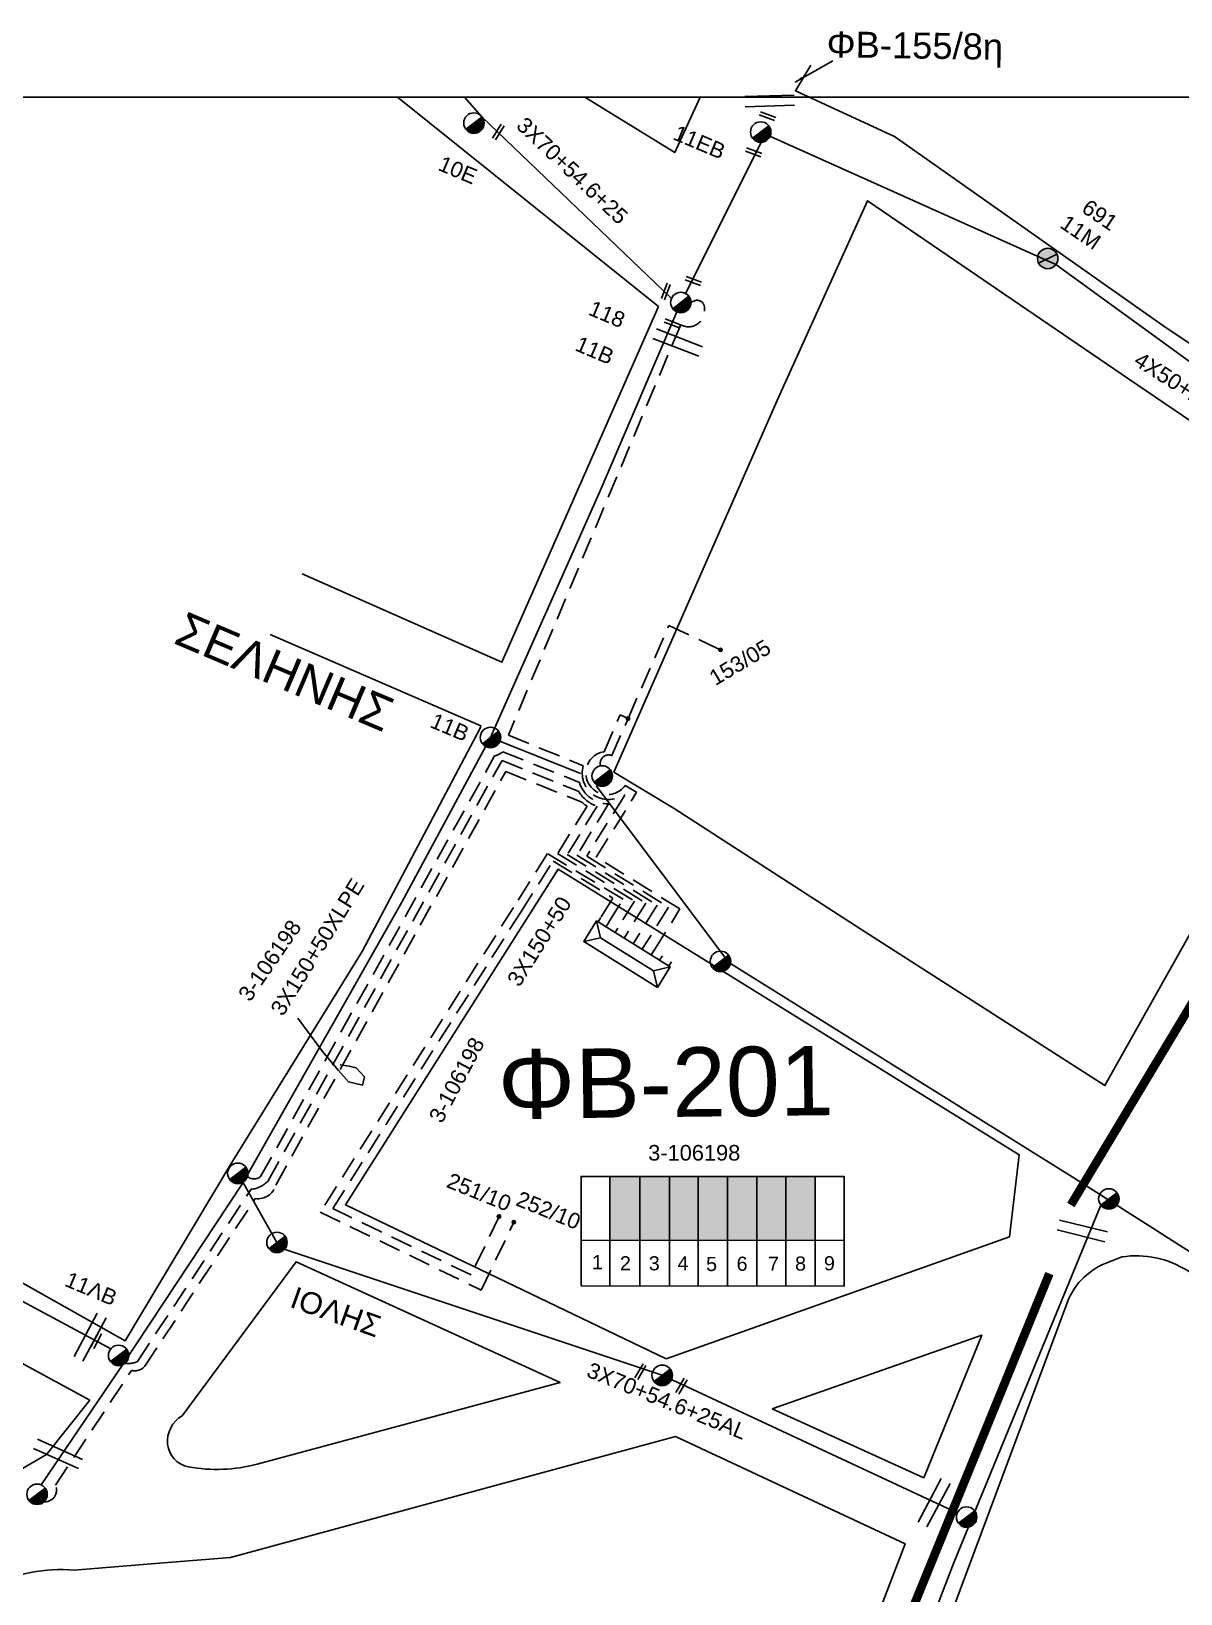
# Model space of a CAD drawing. Header units: millimetres. Extents: x 6950 to 9601, y 853 to 1951.
# Drawn here: x 8543.5 to 8676.1, y 1741.4 to 1921.6 of the extents above; entities that cross this region are included whole.
import ezdxf

# ---------------------------------------------------------------- set-up
doc = ezdxf.new("R2010")
doc.units = ezdxf.units.MM
doc.linetypes.add('DASHED', pattern=[19.05, 12.7, -6.35])
for name, color, linetype in [('Pillar OTE', 7, 'Continuous'), ('Άγνωστα', 7, 'Continuous'), ('Γυμνά εναέρια ΧΤ και ΦΟΠ (3Φ)   4x50+16AL', 7, 'Continuous'), ('Επιγραφές - Σχήματα', 7, 'Continuous'), ('Καλώδια ΧΤ   3x150AL+50XLPE', 7, 'DASHED'), ('Μηχανική τομή', 7, 'Continuous'), ('Στύλος Ξύλινος', 7, 'Continuous'), ('Στύλος Ξύλινος @ 1', 7, 'Continuous'), ('Στύλος ΦΜ', 7, 'Continuous'), ('Στύλος ΦΜ @ 1', 7, 'Continuous'), ('Συνδέσεις', 7, 'Continuous'), ('Συνεστραμμένα ΧΤ   3x70+54.6+25 AL', 7, 'SYN_LINE'), ('Τομή', 7, 'Continuous'), ('Υποσταθμός πόλεως', 7, 'Continuous'), ('Υπόβαθρο ΔΕΗ', 7, 'Continuous')]:
    doc.layers.add(name, color=color, linetype=linetype)
doc.styles.add('arial', font='ARIAL.TTF')
doc.styles.get("Standard").update_dxf_attribs({"font": 'ARIAL.TTF'})
doc.linetypes.add('SYN_LINE', pattern='A,0.5,-0.0001,["/\\/\\/\\/",Standard,S=0.1,R=0,X=0,Y=-0.05],-0.25', length=0.7501)
doc.dimstyles.new('ISO-25', dxfattribs={"dimtxt": 2.5, "dimasz": 2.5, "dimexe": 1.25, "dimexo": 0.625, "dimtad": 1, "dimtxsty": 'Standard', "dimcen": 2.5, "dimadec": 0, "dimazin": 0, "dimtfac": 1, "dimtmove": 0, "dimatfit": 3, "dimfxl": 1, "dimarcsym": 0})

# ---------------------------------------------------------------- blocks, each defined once
blk = doc.blocks.new('ΤΟΜΗ')
at = {"layer": 'Τομή', "ltscale": 40}
for p, q in [((-5.68, 0), (5.68, 0)), ((5.68, -2.33), (-5.68, -2.33))]:
    blk.add_line(p, q, dxfattribs=at)
blk = doc.blocks.new('ΜΗΧΑΝΙΚΗ ΤΟΜΗ')
at = {"layer": 'Μηχανική τομή', "ltscale": 40}
for p, q in [((-1.89, 0.78), (1.89, 0.78)), ((1.89, 0), (-1.89, 0))]:
    blk.add_line(p, q, dxfattribs=at)
blk = doc.blocks.new('ΥΠΑΡΧΩΝ ΤΣΙΜΕΝΤΕΝΙΟΣ ΣΤΥΛΟΣ')
at = {"layer": 'Στύλος ΦΜ'}
blk.add_hatch(color=7, dxfattribs=at).paths.add_polyline_path([(-1.29, -2.28, 0.574793), (2.62, 0, 0.268822), (1.3, 2.27)])
at = {"layer": 'Στύλος ΦΜ', "color": 7}
blk.add_line((-1.29, -2.28), (1.3, 2.27), dxfattribs=at)
blk.add_circle((0, 0), 2.62, dxfattribs=at)
at = {"layer": 'Στύλος ΦΜ', "flags": 4}
for tag, p in [('ΑΡΙΘΜΟΣ', (-4.68, 8.05)), ('ΤΥΠΟΣ', (-4.91, 3.03))]:
    blk.add_attdef(tag, p, '', height=4, dxfattribs=at)
blk = doc.blocks.new('ΥΠΑΡΧΩΝ ΞΥΛΙΝΟΣ ΣΤΥΛΟΣ')
at = {"layer": 'Στύλος Ξύλινος'}
h = blk.add_hatch(color=7, dxfattribs=at)
h.paths.add_polyline_path([(-2.62, 0, 0.270008), (-1.29, -2.28), (1.3, 2.27, 0.576266)])
h.paths.add_polyline_path([(-1.29, -2.28, 0.574793), (2.62, 0, 0.268822), (1.3, 2.27)])
at = {"layer": 'Στύλος Ξύλινος', "color": 7}
blk.add_line((-1.29, -2.28), (1.3, 2.27), dxfattribs=at)
blk.add_circle((0, 0), 2.62, dxfattribs=at)
at = {"layer": 'Στύλος Ξύλινος', "flags": 4}
for tag, p in [('ΑΡΙΘΜΟΣ', (-4.91, 8.6)), ('ΤΥΠΟΣ', (-4.85, 3.39))]:
    blk.add_attdef(tag, p, '', height=4, dxfattribs=at)
blk = doc.blocks.new('_ΣΥΝΔΕΣΗ')
at = {"layer": 'Συνδέσεις', "linetype": 'SYN_LINE', "ltscale": 40}
blk.add_hatch(color=256, dxfattribs=at).paths.add_polyline_path([(0.5, -0.01, 1), (-0.5, -0.01, 1)])
at = {"layer": 'Συνδέσεις'}
blk.add_circle((0, -0.01), 0.5, dxfattribs=at)
blk = doc.blocks.new('ΥΠΟΣΤΑΘΜΟΣ ΠΟΛΕΩΣ 9 ΑΝΑΧΩΡΗΣΕΩΝ')
at = {"layer": 'Υποσταθμός πόλεως', "ltscale": 40}
for p, q in [((-9.63, -2.82), (-9.63, -4)), ((-7.12, -2.82), (-7.12, -4)), ((-4.84, -2.82), (-4.84, -4)), ((-2.36, -2.82), (-2.36, -4)), ((0.09, -2.82), (0.09, -4)), ((2.55, -2.82), (2.55, -4)), ((5.02, -2.82), (5.02, -4)), ((7.48, -2.82), (7.48, -4)), ((9.61, -2.82), (9.61, -4))]:
    blk.add_line(p, q, dxfattribs=at)
blk.add_lwpolyline([(-10.02, 2.82), (10.02, 2.82), (10.02, -2.82), (-10.02, -2.82)], close=True, dxfattribs=at)
for points in [[(-7.21, 0), (-10.02, 2.82)], [(-10.02, -2.82), (-7.21, 0)], [(-7.21, 0), (7.21, 0)], [(7.21, 0), (10.02, 2.82)], [(10.02, -2.82), (7.21, 0)]]:
    blk.add_lwpolyline(points, dxfattribs=at)
at = {"layer": 'Υποσταθμός πόλεως', "linetype": 'SYN_LINE', "ltscale": 40, "flags": 1}
for tag, p in [('ΜΕΤΑΣΧΗΜΑΤΙΣΜΟΣ', (10.79, 1.71)), ('ΙΣΧΥΣ', (10.77, -1.08)), ('ΑΡΙΘΜΟΣ', (10.89, -3.8))]:
    blk.add_attdef(tag, p, '', height=1.8, dxfattribs=at)

msp = doc.modelspace()

# ---------------------------------------------------------------- hatches: boundary and pattern name
at = {"layer": 'Καλώδια ΧΤ   3x150AL+50XLPE', "linetype": 'DASHED', "ltscale": 0.2}
h = msp.add_hatch(color=6, dxfattribs=at)
h.dxf.hatch_style = 1
h.paths.add_polyline_path([(8613.69, 1789.56), (8610.25, 1789.56), (8610.25, 1782.2), (8613.69, 1782.2)])
h = msp.add_hatch(color=85, dxfattribs=at)
h.dxf.hatch_style = 1
h.paths.add_polyline_path([(8613.69, 1782.2), (8617.13, 1782.2), (8617.13, 1789.56), (8613.69, 1789.56)])
h = msp.add_hatch(color=1, dxfattribs=at)
h.dxf.hatch_style = 1
h.paths.add_polyline_path([(8617.13, 1782.2), (8620.42, 1782.19), (8620.43, 1789.56), (8617.13, 1789.56)])
h = msp.add_hatch(color=30, dxfattribs=at)
h.dxf.hatch_style = 1
h.paths.add_polyline_path([(8620.42, 1782.19), (8623.81, 1782.19), (8623.81, 1789.56), (8620.43, 1789.56)])
h = msp.add_hatch(color=151, dxfattribs=at)
h.dxf.hatch_style = 1
h.paths.add_polyline_path([(8627.21, 1789.56), (8623.81, 1789.56), (8623.81, 1782.19), (8627.21, 1782.19)])
h = msp.add_hatch(color=2, dxfattribs=at)
h.dxf.hatch_style = 1
h.paths.add_polyline_path([(8630.54, 1789.56), (8627.21, 1789.56), (8627.21, 1782.19), (8630.54, 1782.18)])
h = msp.add_hatch(color=5, dxfattribs=at)
h.dxf.hatch_style = 1
h.paths.add_polyline_path([(8633.93, 1789.56), (8630.54, 1789.56), (8630.54, 1782.18), (8633.93, 1782.18)])

# ---------------------------------------------------------------- linework, layer by layer
at = {"layer": 'Pillar OTE', "ltscale": 40}
for points in [[(8606.92, 1776.92), (8606.92, 1789.56), (8637.25, 1789.56), (8637.25, 1776.89), (8606.92, 1776.92)], [(8610.25, 1776.92), (8610.25, 1789.56)], [(8613.69, 1776.92), (8613.69, 1789.56)], [(8617.13, 1776.91), (8617.13, 1789.56)], [(8620.42, 1776.91), (8620.43, 1789.56)], [(8623.81, 1776.91), (8623.81, 1789.56)], [(8627.21, 1776.9), (8627.21, 1789.56)], [(8630.54, 1776.9), (8630.54, 1789.56)], [(8633.93, 1776.9), (8633.93, 1789.56)], [(8606.92, 1782.21), (8637.25, 1782.18)]]:
    msp.add_lwpolyline(points, dxfattribs=at)
at = {"layer": 'Άγνωστα', "color": 151, "linetype": 'DASHED', "ltscale": 0.2}
msp.add_lwpolyline([(8619.61, 1890.38), (8619.93, 1890.53, -0.620599), (8621.14, 1889.57, -0.612878), (8618.41, 1887.8), (8598.53, 1840.44), (8607.18, 1836.93, 0.711835), (8611.84, 1833.58), (8611.96, 1833.52), (8607.57, 1826.48), (8617.01, 1820.63), (8614.27, 1816.25)], format="xyb", dxfattribs=at)
at = {"layer": 'Άγνωστα', "color": 30, "linetype": 'DASHED', "ltscale": 0.2}
msp.add_lwpolyline([(8609.19, 1836.9, -0.660091), (8610.46, 1838.09), (8612.34, 1842.38), (8617.06, 1853.1), (8623.01, 1850.28)], format="xyb", dxfattribs=at)
msp.add_lwpolyline([(8609.57, 1838.54), (8611.43, 1842.78), (8612.34, 1842.38)], dxfattribs=at)
at = {"layer": 'Άγνωστα', "color": 5, "linetype": 'DASHED', "ltscale": 0.2}
msp.add_lwpolyline([(8597.46, 1784.92), (8594.23, 1778.19), (8578.28, 1785.84), (8599.96, 1820.04), (8603.69, 1825.93), (8610.6, 1821.66), (8609.2, 1819.42)], dxfattribs=at)
at = {"layer": 'Άγνωστα', "color": 133}
msp.add_lwpolyline([(8465.58, 1816.43), (8495.47, 1800.75), (8531.1, 1781.24), (8552.66, 1769.65)], dxfattribs=at)
at = {"layer": 'Γυμνά εναέρια ΧΤ και ΦΟΠ (3Φ)   4x50+16AL', "color": 151, "ltscale": 40}
msp.add_lwpolyline([(8792.96, 1810.68), (8779.98, 1818.97), (8775.95, 1818.97), (8755.95, 1832.55), (8726.63, 1851.36), (8710.97, 1861.29), (8691.98, 1872.73), (8661.7, 1894.74), (8627.64, 1910.01)], dxfattribs=at)
at = {"layer": 'Επιγραφές - Σχήματα'}
msp.add_lwpolyline([(6992.76, 898.14), (9488.75, 898.14), (9488.75, 1914.05), (6992.76, 1914.05)], close=True, dxfattribs=at)
at = {"layer": 'Επιγραφές - Σχήματα', "color": 154, "linetype": 'Continuous', "ltscale": 20, "const_width": 1}
for points in [[(8687.18, 1825.83), (8663.42, 1786.26)], [(8660.94, 1778.34), (8642.13, 1732.28)]]:
    msp.add_lwpolyline(points, dxfattribs=at)
at = {"layer": 'Επιγραφές - Σχήματα', "linetype": 'Continuous', "ltscale": 20}
msp.add_lwpolyline([(8574.23, 1807.79), (8577.09, 1803.98), (8578.93, 1801.77), (8580.1, 1800.45), (8581.72, 1800.09), (8581.94, 1801.04), (8580.98, 1802.07), (8580.17, 1802.29), (8579.15, 1802.43)], dxfattribs=at)
at = {"layer": 'Καλώδια ΧΤ   3x150AL+50XLPE', "color": 1, "linetype": 'DASHED', "ltscale": 0.2}
msp.add_lwpolyline([(8568.36, 1789.62, 0.391178), (8569.96, 1789.54), (8596.95, 1838.06, 0.122731), (8597.89, 1838.54), (8606.72, 1835, 0.327836), (8610.09, 1832.53), (8606.45, 1826.59), (8615.7, 1820.84), (8613.24, 1816.9)], format="xyb", dxfattribs=at)
at = {"layer": 'Καλώδια ΧΤ   3x150AL+50XLPE', "color": 30, "linetype": 'DASHED', "ltscale": 0.2}
msp.add_lwpolyline([(8615.33, 1815.59), (8618.33, 1820.4), (8608.68, 1826.38), (8613.32, 1833.86), (8612, 1834.66, -1.514875), (8609.57, 1838.54)], format="xyb", dxfattribs=at)
at = {"layer": 'Καλώδια ΧΤ   3x150AL+50XLPE', "color": 85, "linetype": 'DASHED', "ltscale": 0.2}
msp.add_lwpolyline([(8554.19, 1768.02, 0.160776), (8555.75, 1768.2), (8568.85, 1788.07, 0.185608), (8570.83, 1789.05), (8597.8, 1837.53), (8606.65, 1833.95, 0.173966), (8608.77, 1832.25), (8605.33, 1826.69), (8614.4, 1821.08), (8612.19, 1817.55)], format="xyb", dxfattribs=at)
at = {"layer": 'Καλώδια ΧΤ   3x150AL+50XLPE', "color": 6, "linetype": 'DASHED', "ltscale": 0.2}
msp.add_lwpolyline([(8544.96, 1752.02, 0.570555), (8546.29, 1753.95), (8555.07, 1767.18, 0.281175), (8556.59, 1767.65), (8569.34, 1787, 0.381502), (8571.71, 1788.56), (8598.23, 1836.25), (8607, 1832.74, 0.043049), (8607.61, 1832.26), (8604.22, 1826.79), (8613.08, 1821.3), (8611.15, 1818.21)], format="xyb", dxfattribs=at)
at = {"layer": 'Καλώδια ΧΤ   3x150AL+50XLPE', "color": 2, "linetype": 'DASHED', "ltscale": 0.2}
msp.add_lwpolyline([(8603.59, 1827.63), (8603.59, 1827.63)], close=True, dxfattribs=at)
msp.add_lwpolyline([(8610.1, 1818.86), (8611.77, 1821.53), (8603.05, 1826.79), (8599.11, 1820.57), (8576.83, 1785.43), (8595.4, 1776.45), (8599.16, 1784.28)], dxfattribs=at)
at = {"layer": 'Συνεστραμμένα ΧΤ   3x70+54.6+25 AL', "color": 85, "linetype": 'SYN_LINE', "ltscale": 20}
for points in [[(8617.34, 1890.82), (8595.49, 1911.77), (8593.49, 1914.05)], [(8544.63, 1753.97), (8554.07, 1767.84), (8567.85, 1788.73), (8586.26, 1821.2), (8596.47, 1840.19), (8609.12, 1868.64), (8618.43, 1890.36)]]:
    msp.add_lwpolyline(points, dxfattribs=at)
at = {"layer": 'Συνεστραμμένα ΧΤ   3x70+54.6+25 AL', "color": 151, "linetype": 'SYN_LINE', "ltscale": 20}
msp.add_lwpolyline([(8618.98, 1891.41), (8628.45, 1910.36)], dxfattribs=at)
at = {"layer": 'Συνεστραμμένα ΧΤ   3x70+54.6+25 AL', "color": 30, "linetype": 'SYN_LINE', "ltscale": 10}
msp.add_lwpolyline([(8606.87, 1836.02), (8597.56, 1839.75)], dxfattribs=at)
at = {"layer": 'Συνεστραμμένα ΧΤ   3x70+54.6+25 AL', "color": 30, "linetype": 'SYN_LINE', "ltscale": 20}
msp.add_lwpolyline([(8736.07, 1726.69), (8732.68, 1744.67), (8696.18, 1768.74), (8663.88, 1789.3), (8623.98, 1814.23), (8608.66, 1834.62)], dxfattribs=at)
at = {"layer": 'Συνεστραμμένα ΧΤ   3x70+54.6+25 AL', "color": 1, "linetype": 'SYN_LINE', "ltscale": 10}
msp.add_lwpolyline([(8567.33, 1789.91), (8572.18, 1781.33), (8572.22, 1781.32)], dxfattribs=at)
at = {"layer": 'Συνεστραμμένα ΧΤ   3x70+54.6+25 AL', "color": 1, "linetype": 'SYN_LINE', "ltscale": 20}
for points in [[(8666.87, 1786.24), (8649.95, 1745.08), (8632.06, 1698.58), (8616.78, 1658.07), (8605.46, 1629.53)], [(8572.22, 1781.32), (8616.28, 1766.61), (8650.32, 1750.75)]]:
    msp.add_lwpolyline(points, dxfattribs=at)
at = {"layer": 'Υπόβαθρο ΔΕΗ'}
for points in [[(8720.03, 1914.05), (8726.3, 1909.73), (8724.22, 1905.7), (8704.15, 1867.54), (8674.16, 1887.64), (8643.07, 1909.52), (8631.64, 1914.79), (8633.44, 1917.74)], [(8431.08, 1914.05), (8428.19, 1905.11), (8459.45, 1885.67), (8458.96, 1882.04), (8506.87, 1858.82), (8533.58, 1844.39), (8530.46, 1838.62), (8494.41, 1857.12), (8488.15, 1860.33), (8466.7, 1818.11), (8499.47, 1800.8), (8527.34, 1785.77), (8554.34, 1770.59), (8566.43, 1790.87), (8581.67, 1815.51), (8595.23, 1841.19), (8595.37, 1841.51), (8571.04, 1852.07)], [(8585.76, 1914.05), (8615.85, 1889.9)], [(8607.36, 1914.05), (8617.73, 1907.65), (8620.66, 1914.05)], [(8701.34, 1860.71), (8677.99, 1819), (8667.34, 1800.04), (8639.2, 1818.09), (8617.65, 1832.01), (8610.71, 1836.17), (8629.82, 1879.65), (8639.96, 1902.09), (8670.08, 1881.57), (8696.16, 1863.81), (8701.34, 1860.71)], [(8574.74, 1859.07), (8597.77, 1848.86), (8615.85, 1889.9)], [(8616.72, 1768.52), (8656.35, 1782.6), (8657.46, 1792.05), (8604.28, 1824.99), (8579.73, 1786.26), (8616.72, 1768.52)], [(8550.24, 1763.73), (8496.55, 1792.94), (8481.53, 1801.11), (8462.73, 1810.54), (8444.35, 1774.53), (8428.65, 1743.02), (8464.03, 1714.81), (8528.15, 1747.52), (8545.27, 1757.47), (8550.24, 1763.73)], [(8628.95, 1762.73), (8653.14, 1771.25), (8646.47, 1754.8), (8628.95, 1762.73)]]:
    msp.add_lwpolyline(points, dxfattribs=at)
for points in [[(8560.91, 1761.94), (8574.05, 1779.72), (8604.49, 1765.8), (8569.55, 1756.37, -0.112634), (8561.63, 1756.06, -0.331246), (8559.23, 1758.66, -0.29891), (8560.91, 1761.94, -0.246552)], [(8821.62, 1706.57), (8801.76, 1711.54, -0.024774), (8764.15, 1722.95), (8743.31, 1735.51), (8700.63, 1763.68), (8676.86, 1778.69, 0.180673), (8669.31, 1780.27, 13.156435), (8669.31, 1780.27), (8667.48, 1779.55, 0.224041), (8662.88, 1774.66), (8653.2, 1748.67), (8634.22, 1697.85), (8703.34, 1683.91), (8760.38, 1672.02), (8795.04, 1665.85), (8805.8, 1663.8), (8816.07, 1691.28), (8736.35, 1706.87), (8723.68, 1709.46), (8725.01, 1715.97), (8785.77, 1704), (8818.41, 1697.92), (8821.62, 1706.57)], [(8575.23, 1582.78), (8564.74, 1647.64), (8557.25, 1694.86), (8550.87, 1736.58), (8512.45, 1728.94), (8538.75, 1742.26, -0.139182), (8548.45, 1744.15), (8558.75, 1744.97), (8566.5, 1745.59), (8617.81, 1759.55), (8644.3, 1747.19), (8627.3, 1702.88), (8592.33, 1608.91), (8575.63, 1565.92), (8560.61, 1526.63), (8567.9, 1523.19), (8574.56, 1541.1), (8583.74, 1539.94)]]:
    msp.add_lwpolyline(points, format="xyb", dxfattribs=at)

# ---------------------------------------------------------------- block references
at = {"layer": 'Μηχανική τομή'}
for p, xscale, yscale, zscale, rotation in [((8628.5, 1912.03), 0.4999999999999998, 0.4999999999999998, 0.4999999999999998, 159.5268291198832), ((8597.21, 1910.13), 0.4999999999999998, 0.4999999999999998, 0.4999999999999998, 238.6209508728025), ((8626.89, 1907.86), 0.4999999999999998, 0.4999999999999998, 0.4999999999999998, 159.5268291198832), ((8616.52, 1891.69), 0.4999999999999998, 0.4999999999999998, 0.4999999999999998, 249.5268291198832), ((8619.94, 1893.02), 0.4999999999999998, 0.4999999999999998, 0.4999999999999998, 159.5268291198832), ((8617.52, 1888.13), 0.4999999999999998, 0.4999999999999998, 0.4999999999999998, 159.5268291198832), ((8551.15, 1770.55), 0.4999999999999999, 0.4999999999999999, 0.4999999999999999, 62.22177074572171), ((8613.59, 1767.13), 0.4999999999999998, 0.4999999999999998, 0.4999999999999998, 239.889233486939), ((8618.34, 1765.46), 0.4999999999999998, 0.4999999999999998, 0.4999999999999998, 239.889233486939)]:
    msp.add_blockref('ΜΗΧΑΝΙΚΗ ΤΟΜΗ', p, dxfattribs=dict(at, xscale=xscale, yscale=yscale, zscale=zscale, rotation=rotation))
at = {"layer": 'Στύλος Ξύλινος @ 1', "ltscale": 40}
ref = msp.add_blockref('ΥΠΑΡΧΩΝ ΞΥΛΙΝΟΣ ΣΤΥΛΟΣ', (8660.75, 1895.43), dxfattribs=dict(at, xscale=0.449999999999818, yscale=0.449999999999818, zscale=0.449999999999818, rotation=325.8394331313655))
ref.add_attrib('ΤΥΠΟΣ', '691', (8664.52, 1900.89), dxfattribs={"layer": 'Στύλος Ξύλινος', "height": 1.8, "rotation": 325.8394, "flags": 4})
ref.add_attrib('ΑΡΙΘΜΟΣ', '11M', (8662.03, 1899.09), dxfattribs={"layer": 'Στύλος Ξύλινος', "height": 1.8, "rotation": 325.8394, "flags": 4})
at = {"layer": 'Στύλος ΦΜ @ 1', "ltscale": 40}
ref = msp.add_blockref('ΥΠΑΡΧΩΝ ΤΣΙΜΕΝΤΕΝΙΟΣ ΣΤΥΛΟΣ', (8594.56, 1911.06), dxfattribs=dict(at, xscale=0.4499999999998182, yscale=0.4499999999998182, zscale=0.4499999999998182, rotation=337.1517464580141))
ref.add_attrib('ΤΥΠΟΣ', '10E', (8590.3, 1905.68), dxfattribs={"layer": 'Στύλος ΦΜ', "height": 1.8, "rotation": 337.1517, "flags": 4})
ref = msp.add_blockref('ΥΠΑΡΧΩΝ ΤΣΙΜΕΝΤΕΝΙΟΣ ΣΤΥΛΟΣ', (8627.64, 1910.02), dxfattribs=dict(at, xscale=0.4499999999998182, yscale=0.4499999999998182, zscale=0.4499999999998182, rotation=337.1517464580141))
ref.add_attrib('ΤΥΠΟΣ', '11EB', (8617.4, 1909.22), dxfattribs={"layer": 'Στύλος ΦΜ', "height": 1.8, "rotation": 337.1517, "flags": 4})
ref = msp.add_blockref('ΥΠΑΡΧΩΝ ΤΣΙΜΕΝΤΕΝΙΟΣ ΣΤΥΛΟΣ', (8618.43, 1890.36), dxfattribs=dict(at, xscale=0.4499999999998182, yscale=0.4499999999998182, zscale=0.4499999999998182, rotation=337.1517464580141))
ref.add_attrib('ΤΥΠΟΣ', '118', (8607.63, 1889), dxfattribs={"layer": 'Στύλος ΦΜ', "height": 1.8, "rotation": 337.1517, "flags": 4})
ref.add_attrib('ΑΡΙΘΜΟΣ', '11B', (8606.09, 1884.88), dxfattribs={"layer": 'Στύλος ΦΜ', "height": 1.8, "rotation": 337.1517, "flags": 4})
ref = msp.add_blockref('ΥΠΑΡΧΩΝ ΤΣΙΜΕΝΤΕΝΙΟΣ ΣΤΥΛΟΣ', (8596.47, 1840.19), dxfattribs=dict(at, xscale=0.4499999999998182, yscale=0.4499999999998182, zscale=0.4499999999998182, rotation=337.1517464580141))
ref.add_attrib('ΤΥΠΟΣ', '11B', (8589.38, 1841.41), dxfattribs={"layer": 'Στύλος ΦΜ', "height": 1.8, "rotation": 337.1517, "flags": 4})
at = {"layer": 'Στύλος ΦΜ @ 1', "ltscale": 40, "xscale": 0.4499999999998182, "yscale": 0.4499999999998182, "zscale": 0.4499999999998182, "rotation": 337.1517464580141}
for p in [(8609.36, 1835.74), (8623, 1814.36), (8567.33, 1789.91), (8667.8, 1786.96), (8571.84, 1781.94), (8616.28, 1766.61), (8651.39, 1750.26)]:
    msp.add_blockref('ΥΠΑΡΧΩΝ ΤΣΙΜΕΝΤΕΝΙΟΣ ΣΤΥΛΟΣ', p, dxfattribs=at)
at = {"layer": 'Στύλος ΦΜ @ 1', "ltscale": 40}
ref = msp.add_blockref('ΥΠΑΡΧΩΝ ΤΣΙΜΕΝΤΕΝΙΟΣ ΣΤΥΛΟΣ', (8553.57, 1768.91), dxfattribs=dict(at, xscale=0.4499999999998182, yscale=0.4499999999998182, zscale=0.4499999999998182, rotation=337.1517464580141))
ref.add_attrib('ΤΥΠΟΣ', '11ΛΒ', (8547.23, 1776.97), dxfattribs={"layer": 'Στύλος ΦΜ', "height": 1.8, "rotation": 337.1517, "flags": 4})
ref = msp.add_blockref('ΥΠΑΡΧΩΝ ΤΣΙΜΕΝΤΕΝΙΟΣ ΣΤΥΛΟΣ', (8544.17, 1752.89), dxfattribs=dict(at, xscale=0.4499999999998182, yscale=0.4499999999998182, zscale=0.4499999999998182, rotation=337.1517464580141))
ref.add_attrib('ΤΥΠΟΣ', '1477', (8534.16, 1759.46), dxfattribs={"layer": 'Στύλος ΦΜ', "height": 1.8, "rotation": 337.1517, "flags": 4})
ref.add_attrib('ΑΡΙΘΜΟΣ', '10B', (8532.34, 1756.06), dxfattribs={"layer": 'Στύλος ΦΜ', "height": 1.8, "rotation": 337.1517, "flags": 4})
at = {"layer": 'Συνδέσεις', "xscale": 0.4, "yscale": 0.4, "zscale": 0.25}
for p in [(8623.01, 1850.29), (8623.01, 1850.29), (8612.34, 1842.38), (8597.46, 1784.93), (8597.46, 1784.93), (8599.16, 1784.28)]:
    msp.add_blockref('_ΣΥΝΔΕΣΗ', p, dxfattribs=at)
at = {"layer": 'Τομή'}
for p, xscale, yscale, zscale, rotation in [((8628.7, 1913.03), 0.4999999999999989, 0.4999999999999989, 0.4999999999999989, 181.6965192922082), ((8617.85, 1885.19), 0.4999999999999988, 0.4999999999999988, 0.4999999999999988, 158.7038211592069), ((8664.59, 1782.71), 0.4999999999999989, 0.4999999999999989, 0.4999999999999989, 166.0650745032768), ((8550.8, 1770.73), 0.4999999999999988, 0.4999999999999988, 0.4999999999999988, 241.826039153651), ((8546.35, 1757.02), 0.4999999999999989, 0.4999999999999989, 0.4999999999999989, 155.7906164520223), ((8648.16, 1751.64), 0.4999999999999988, 0.4999999999999988, 0.4999999999999988, 241.826039153651)]:
    msp.add_blockref('ΤΟΜΗ', p, dxfattribs=dict(at, xscale=xscale, yscale=yscale, zscale=zscale, rotation=rotation))
at = {"layer": 'Υποσταθμός πόλεως', "xscale": 0.5, "yscale": 0.5, "zscale": 0.5, "rotation": 148}
msp.add_blockref('ΥΠΟΣΤΑΘΜΟΣ ΠΟΛΕΩΣ 9 ΑΝΑΧΩΡΗΣΕΩΝ', (8612.22, 1815.18), dxfattribs=at)

# ---------------------------------------------------------------- texts
at = {"ltscale": 40, "attachment_point": 1, "style": 'arial'}
for s, insert, char_height, width, rotation in [('ΦΒ-155/8η', (8635.27, 1921.65), 3, 94.4586, 359.1724), ('ΣΕΛΗNHΣ', (8561.33, 1854.79), 4, 94.4586, 337), ('ΦB-201', (8597.27, 1804.18), 8, 46.4484, 0.6613)]:
    msp.add_mtext(s, dxfattribs=dict(at, insert=insert, char_height=char_height, width=width, rotation=rotation))
at = {"ltscale": 30, "char_height": 1.63, "width": 11.2573, "attachment_point": 1}
for s, insert in [('1', (8608.17, 1780.48)), ('2', (8611.4, 1780.35)), ('3', (8614.73, 1780.35)), ('4', (8618.04, 1780.35)), ('5', (8621.34, 1780.27)), ('6', (8624.86, 1780.3)), ('7', (8628.49, 1780.3)), ('8', (8631.6, 1780.32)), ('9', (8634.93, 1780.35))]:
    msp.add_mtext(s, dxfattribs=dict(at, insert=insert))
at = {"layer": 'Άγνωστα', "ltscale": 40, "width": 34.5395, "attachment_point": 1, "style": 'arial'}
for s, insert, char_height, rotation in [('3X70+54.6+25', (8600.56, 1911.91), 1.8, 316.4108), ('153/05', (8621.48, 1847.64), 1.8, 30.8809), ('3X150+50XLPE', (8570.99, 1808.88), 1.8, 58.105), ('3X150+50', (8598.28, 1812.25), 1.8, 58.105), ('3-106198', (8567.25, 1810.6), 1.8, 55.4436), ('3-106198', (8589.28, 1796.41), 1.8, 62.068), ('3-106198', (8614.66, 1793.18), 1.8, 0.0169), ('251/10', (8591.94, 1790.03), 1.8, 337.91), ('252/10', (8599.94, 1787.93), 1.8, 337.91), ('ΙΟΛΗΣ', (8574.02, 1776.9), 2.5, 340.423)]:
    msp.add_mtext(s, dxfattribs=dict(at, insert=insert, char_height=char_height, rotation=rotation))
at = {"layer": 'Γυμνά εναέρια ΧΤ και ΦΟΠ (3Φ)   4x50+16AL', "ltscale": 40, "insert": (8671.51, 1884.78), "char_height": 1.8, "width": 34.5395, "attachment_point": 1, "rotation": 327.4204, "style": 'arial'}
msp.add_mtext('4X50+16AL', dxfattribs=at)
at = {"layer": 'Συνεστραμμένα ΧΤ   3x70+54.6+25 AL', "ltscale": 20, "insert": (8608.1, 1768.18), "char_height": 1.8, "width": 34.5395, "attachment_point": 1, "rotation": 337.91, "style": 'arial'}
msp.add_mtext('3X70+54.6+25AL', dxfattribs=at)

# ---------------------------------------------------------------- leaders
at = {"layer": 'Επιγραφές - Σχήματα', "ltscale": 40}
msp.add_leader([(8631.61, 1915.78), (8635.95, 1918.24)], dimstyle='ISO-25', override={"dimasz": 1, "dimtad": 0}, dxfattribs=at)

doc.saveas('drawing.dxf')
